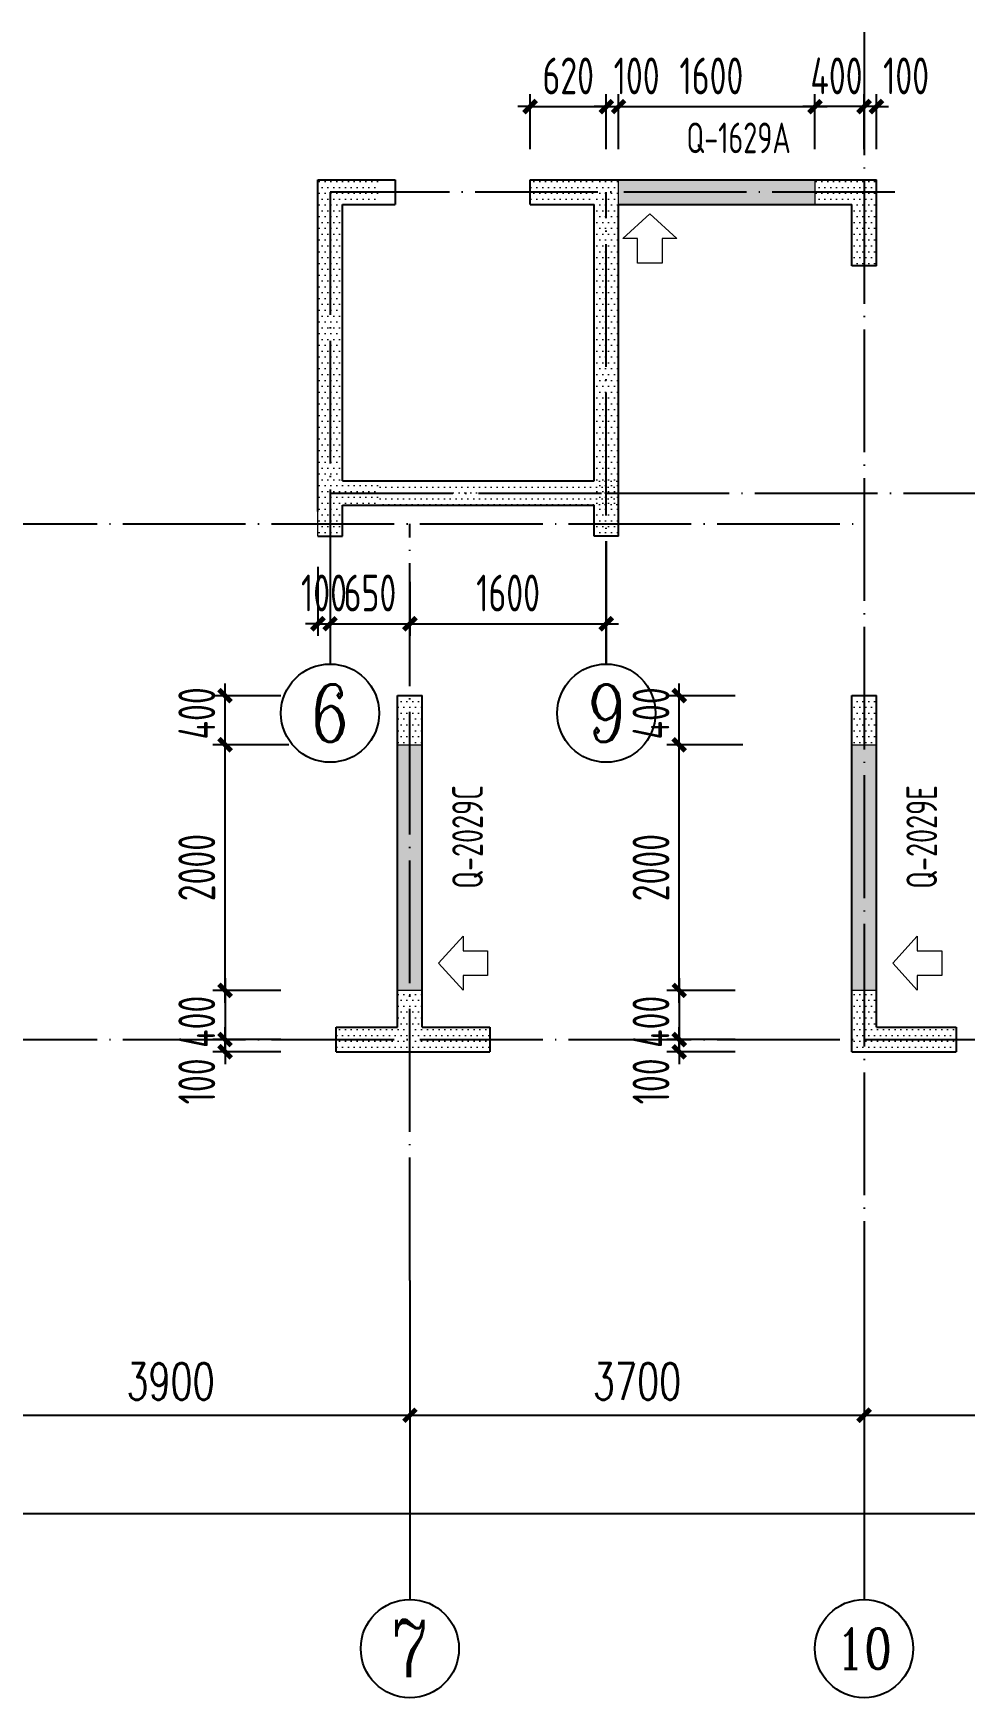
# Model space of a CAD drawing. Extents: x -85320 to 1679916, y -1321939 to 627.
# Drawn here: x 1113251 to 1120839, y -780669 to -767115 of the extents above; entities that cross this region are included whole.
import ezdxf
from ezdxf.enums import TextEntityAlignment as Align

# ---------------------------------------------------------------- set-up
doc = ezdxf.new("R2010")
doc.units = 0
doc.header["$LTSCALE"] = 1000
doc.linetypes.add('DOTE', pattern=[2.42, 2, -0.2, 0.02, -0.2])
for name, color, linetype in [('AXIS', 3, 'Continuous'), ('AXIS_TEXT', 7, 'Continuous'), ('DOTE', 1, 'DOTE'), ('G-06墙-01砼墙', 50, 'Continuous')]:
    doc.layers.add(name, color=color, linetype=linetype)
for name, color, linetype, lineweight in [('DIM', 3, 'Continuous', 0), ('WCOL', 7, 'Continuous', 0), ('WCOL_DE_DIM', 3, 'Continuous', 0), ('WCOL_HATCH', 251, 'Continuous', 0), ('预制墙标注', 2, 'Continuous', 18)]:
    doc.layers.add(name, color=color, linetype=linetype, lineweight=lineweight)
doc.styles.add('_TCH_AXIS', font='COMPLEX', dxfattribs={"bigfont": 'GBCBIG'})
doc.styles.add('_TCH_DIM_T3', font='SIMPLEX', dxfattribs={"width": 0.705882, "bigfont": 'GBCBIG'})
doc.styles.add('COMPLEX', font='COMPLEX')
doc.styles.add('TSSD_Dimension', font='tssdeng.shx', dxfattribs={"width": 0.7, "bigfont": 'hztxt.shx'})
doc.styles.add('TSSD_Rein', font='Tssdeng.shx', dxfattribs={"width": 0.7, "bigfont": 'hztxt.shx'})
doc.styles.add('样式 1', font='yjkeng.shx', dxfattribs={"width": 0.7, "bigfont": 'yjkchn.shx'})
doc.dimstyles.new('_TCH_ARCH&&100', dxfattribs={"dimtxt": 297.5, "dimasz": 100, "dimexe": 250, "dimexo": 300, "dimgap": 126.25, "dimtad": 1, "dimdec": 0, "dimzin": 0, "dimdsep": 46, "dimtxsty": '_TCH_DIM_T3', "dimblk": 'ARCHTICK', "dimcen": 0.09, "dimclrt": 7, "dimazin": 2, "dimtfac": 1, "dimtdec": 0, "dimtix": 1, "dimtmove": 2, "dimatfit": 3, "dimfxl": 1, "dimtolj": 1, "dimtzin": 0, "dimarcsym": 0})
doc.dimstyles.new('TSSD_100_100', dxfattribs={"dimtxt": 300, "dimasz": 100, "dimexe": 100, "dimexo": 250, "dimgap": 100, "dimtad": 1, "dimdec": 0, "dimzin": 0, "dimdsep": 46, "dimtxsty": 'TSSD_Dimension', "dimblk": 'ARCHTICK', "dimblk1": 'ARCHTICK', "dimblk2": 'ARCHTICK', "dimcen": 0, "dimdle": 100, "dimclrt": 7, "dimadec": 0, "dimazin": 0, "dimtfac": 1, "dimtdec": 0, "dimtix": 1, "dimtmove": 2, "dimatfit": 3, "dimfxl": 1, "dimtolj": 1, "dimtzin": 0, "dimarcsym": 0})
doc.dimstyles.new('TSSD_100_100$0', dxfattribs={"dimtxt": 300, "dimasz": 100, "dimexe": 100, "dimexo": 250, "dimgap": 80, "dimtad": 1, "dimdec": 0, "dimzin": 0, "dimdsep": 46, "dimtxsty": 'TSSD_Rein', "dimblk": 'ARCHTICK', "dimcen": 0, "dimdle": 100, "dimclrt": 7, "dimadec": 0, "dimazin": 0, "dimtfac": 1, "dimtdec": 0, "dimtix": 1, "dimtmove": 2, "dimatfit": 3, "dimldrblk": '_TSDBK', "dimfxl": 1, "dimtolj": 1, "dimtzin": 0, "dimarcsym": 0})
pattern_1 = [(0, (-5587162.457, -547627.714), (23.8125, 47.625), [0, -47.625])]
pattern_2 = [(0, (-5587162.457, -546527.714), (23.8125, 47.625), [0, -47.625])]

# ---------------------------------------------------------------- blocks, each defined once
blk = doc.blocks.new('_ArchTick')
at = {"color": 0, "linetype": 'ByBlock', "const_width": 0.4}
blk.add_lwpolyline([(-0.5, -0.5), (0.5, 0.5)], dxfattribs=at)
blk = doc.blocks.new('*D54')
at = {"layer": 'Defpoints', "color": 0, "transparency": 16777216}
for p in [(1115569, -771209), (1115669, -771209), (1115669, -771923)]:
    blk.add_point(p, dxfattribs=at)
at = {"layer": 'DIM', "color": 0, "lineweight": -2, "transparency": 16777216}
for p, q in [((1115569, -771459), (1115569, -772023)), ((1115669, -771459), (1115669, -772023)), ((1115569, -771923), (1115469, -771923)), ((1115569, -771923), (1115669, -771923)), ((1115669, -771923), (1115769, -771923))]:
    blk.add_line(p, q, dxfattribs=at)
at = {"layer": 'DIM', "color": 0, "lineweight": -2, "transparency": 16777216, "xscale": 100, "yscale": 100, "zscale": 100}
blk.add_blockref('_ArchTick', (1115569, -771923), dxfattribs=at)
at = {"layer": 'DIM', "color": 0, "lineweight": -2, "transparency": 16777216, "xscale": 100, "yscale": 100, "zscale": 100, "rotation": 180}
blk.add_blockref('_ArchTick', (1115669, -771923), dxfattribs=at)
at = {"layer": 'DIM', "color": 7, "transparency": 16777216, "insert": (1115619, -771673), "char_height": 300, "attachment_point": 5, "style": 'TSSD_Dimension'}
blk.add_mtext('\\A1;100', dxfattribs=at)
blk = doc.blocks.new('*D55')
at = {"layer": 'Defpoints', "color": 0, "transparency": 16777216}
for p in [(1115669, -771209), (1116319, -771332), (1116319, -771923)]:
    blk.add_point(p, dxfattribs=at)
at = {"layer": 'DIM', "color": 0, "lineweight": -2, "transparency": 16777216}
for p, q in [((1115669, -771459), (1115669, -772023)), ((1116319, -771582), (1116319, -772023)), ((1115569, -771923), (1116419, -771923))]:
    blk.add_line(p, q, dxfattribs=at)
at = {"layer": 'DIM', "color": 0, "lineweight": -2, "transparency": 16777216, "xscale": 100, "yscale": 100, "zscale": 100, "rotation": 180}
blk.add_blockref('_ArchTick', (1115669, -771923), dxfattribs=at)
at = {"layer": 'DIM', "color": 0, "lineweight": -2, "transparency": 16777216, "xscale": 100, "yscale": 100, "zscale": 100}
blk.add_blockref('_ArchTick', (1116319, -771923), dxfattribs=at)
at = {"layer": 'DIM', "color": 7, "transparency": 16777216, "insert": (1115994, -771673), "char_height": 300, "attachment_point": 5, "style": 'TSSD_Dimension'}
blk.add_mtext('\\A1;650', dxfattribs=at)
blk = doc.blocks.new('*D56')
at = {"layer": 'Defpoints', "color": 0, "transparency": 16777216}
for p in [(1116319, -771332), (1117919, -771332), (1117919, -771923)]:
    blk.add_point(p, dxfattribs=at)
at = {"layer": 'DIM', "color": 0, "lineweight": -2, "transparency": 16777216}
for p, q in [((1116319, -771582), (1116319, -772023)), ((1117919, -771582), (1117919, -772023)), ((1116219, -771923), (1118019, -771923))]:
    blk.add_line(p, q, dxfattribs=at)
at = {"layer": 'DIM', "color": 0, "lineweight": -2, "transparency": 16777216, "xscale": 100, "yscale": 100, "zscale": 100, "rotation": 180}
blk.add_blockref('_ArchTick', (1116319, -771923), dxfattribs=at)
at = {"layer": 'DIM', "color": 0, "lineweight": -2, "transparency": 16777216, "xscale": 100, "yscale": 100, "zscale": 100}
blk.add_blockref('_ArchTick', (1117919, -771923), dxfattribs=at)
at = {"layer": 'DIM', "color": 7, "transparency": 16777216, "insert": (1117119, -771673), "char_height": 300, "attachment_point": 5, "style": 'TSSD_Dimension'}
blk.add_mtext('\\A1;1600', dxfattribs=at)
blk = doc.blocks.new('*D57')
at = {"layer": 'Defpoints', "color": 0, "transparency": 16777216}
for p in [(1117919, -767712), (1117299, -768309), (1117919, -768309)]:
    blk.add_point(p, dxfattribs=at)
at = {"layer": 'DIM', "color": 0, "lineweight": -2, "transparency": 16777216}
for p, q in [((1117299, -768059), (1117299, -767612)), ((1117919, -768059), (1117919, -767612)), ((1117299, -767712), (1117199, -767712)), ((1117299, -767712), (1117919, -767712)), ((1117919, -767712), (1118019, -767712))]:
    blk.add_line(p, q, dxfattribs=at)
at = {"layer": 'DIM', "color": 0, "lineweight": -2, "transparency": 16777216, "xscale": 100, "yscale": 100, "zscale": 100}
blk.add_blockref('_ArchTick', (1117299, -767712), dxfattribs=at)
at = {"layer": 'DIM', "color": 0, "lineweight": -2, "transparency": 16777216, "xscale": 100, "yscale": 100, "zscale": 100, "rotation": 180}
blk.add_blockref('_ArchTick', (1117919, -767712), dxfattribs=at)
at = {"layer": 'DIM', "color": 7, "transparency": 16777216, "insert": (1117609, -767462), "char_height": 300, "attachment_point": 5, "style": 'TSSD_Dimension'}
blk.add_mtext('\\A1;620', dxfattribs=at)
blk = doc.blocks.new('*D58')
at = {"layer": 'Defpoints', "color": 0, "transparency": 16777216}
for p in [(1118019, -767712), (1117919, -768309), (1118019, -768309)]:
    blk.add_point(p, dxfattribs=at)
at = {"layer": 'DIM', "color": 0, "lineweight": -2, "transparency": 16777216}
for p, q in [((1117919, -768059), (1117919, -767612)), ((1118019, -768059), (1118019, -767612)), ((1117919, -767712), (1117819, -767712)), ((1117919, -767712), (1118019, -767712)), ((1118019, -767712), (1118119, -767712))]:
    blk.add_line(p, q, dxfattribs=at)
at = {"layer": 'DIM', "color": 0, "lineweight": -2, "transparency": 16777216, "xscale": 100, "yscale": 100, "zscale": 100}
blk.add_blockref('_ArchTick', (1117919, -767712), dxfattribs=at)
at = {"layer": 'DIM', "color": 0, "lineweight": -2, "transparency": 16777216, "xscale": 100, "yscale": 100, "zscale": 100, "rotation": 180}
blk.add_blockref('_ArchTick', (1118019, -767712), dxfattribs=at)
at = {"layer": 'DIM', "color": 7, "transparency": 16777216, "insert": (1118166, -767462), "char_height": 300, "attachment_point": 5, "style": 'TSSD_Dimension'}
blk.add_mtext('\\A1;100', dxfattribs=at)
blk = doc.blocks.new('*D59')
at = {"layer": 'Defpoints', "color": 0, "transparency": 16777216}
for p in [(1120019, -767712), (1120019, -768309), (1120119, -768309)]:
    blk.add_point(p, dxfattribs=at)
at = {"layer": 'DIM', "color": 0, "lineweight": -2, "transparency": 16777216}
for p, q in [((1120019, -768059), (1120019, -767612)), ((1120119, -768059), (1120119, -767612)), ((1120019, -767712), (1119919, -767712)), ((1120119, -767712), (1120019, -767712)), ((1120119, -767712), (1120219, -767712))]:
    blk.add_line(p, q, dxfattribs=at)
at = {"layer": 'DIM', "color": 0, "lineweight": -2, "transparency": 16777216, "xscale": 100, "yscale": 100, "zscale": 100}
blk.add_blockref('_ArchTick', (1120019, -767712), dxfattribs=at)
at = {"layer": 'DIM', "color": 0, "lineweight": -2, "transparency": 16777216, "xscale": 100, "yscale": 100, "zscale": 100, "rotation": 180}
blk.add_blockref('_ArchTick', (1120119, -767712), dxfattribs=at)
at = {"layer": 'DIM', "color": 7, "transparency": 16777216, "insert": (1120361, -767462), "char_height": 300, "attachment_point": 5, "style": 'TSSD_Dimension'}
blk.add_mtext('\\A1;100', dxfattribs=at)
blk = doc.blocks.new('*D60')
at = {"layer": 'Defpoints', "color": 0, "transparency": 16777216}
for p in [(1119619, -767712), (1119619, -768309), (1120019, -768309)]:
    blk.add_point(p, dxfattribs=at)
at = {"layer": 'DIM', "color": 0, "lineweight": -2, "transparency": 16777216}
for p, q in [((1119619, -768059), (1119619, -767612)), ((1120019, -768059), (1120019, -767612)), ((1120119, -767712), (1119519, -767712))]:
    blk.add_line(p, q, dxfattribs=at)
at = {"layer": 'DIM', "color": 0, "lineweight": -2, "transparency": 16777216, "xscale": 100, "yscale": 100, "zscale": 100, "rotation": 180}
blk.add_blockref('_ArchTick', (1119619, -767712), dxfattribs=at)
at = {"layer": 'DIM', "color": 0, "lineweight": -2, "transparency": 16777216, "xscale": 100, "yscale": 100, "zscale": 100}
blk.add_blockref('_ArchTick', (1120019, -767712), dxfattribs=at)
at = {"layer": 'DIM', "color": 7, "transparency": 16777216, "insert": (1119794, -767462), "char_height": 300, "attachment_point": 5, "style": 'TSSD_Dimension'}
blk.add_mtext('\\A1;400', dxfattribs=at)
blk = doc.blocks.new('*D5')
at = {"layer": 'AXIS', "color": 0, "lineweight": -2, "transparency": 16777216}
for p, q in [((1466430, -350498), (1466430, -351546)), ((1470330, -350498), (1470330, -351546)), ((1466430, -351296), (1470330, -351296))]:
    blk.add_line(p, q, dxfattribs=at)
at = {"layer": 'Defpoints', "color": 0, "transparency": 16777216}
for p in [(1466430, -350198), (1470330, -350198), (1470330, -351296)]:
    blk.add_point(p, dxfattribs=at)
at = {"layer": 'AXIS', "color": 0, "lineweight": -2, "transparency": 16777216, "xscale": 100, "yscale": 100, "zscale": 100, "rotation": 180}
blk.add_blockref('_ArchTick', (1466430, -351296), dxfattribs=at)
at = {"layer": 'AXIS', "color": 0, "lineweight": -2, "transparency": 16777216, "xscale": 100, "yscale": 100, "zscale": 100}
blk.add_blockref('_ArchTick', (1470330, -351296), dxfattribs=at)
at = {"layer": 'AXIS', "color": 7, "transparency": 16777216, "insert": (1468380, -351021), "char_height": 297.5, "attachment_point": 5, "style": '_TCH_DIM_T3'}
blk.add_mtext('\\A1;3900', dxfattribs=at)
blk = doc.blocks.new('*D6')
at = {"layer": 'AXIS', "color": 0, "lineweight": -2, "transparency": 16777216}
for p, q in [((1470330, -350498), (1470330, -351546)), ((1474030, -350498), (1474030, -351546)), ((1470330, -351296), (1474030, -351296))]:
    blk.add_line(p, q, dxfattribs=at)
at = {"layer": 'Defpoints', "color": 0, "transparency": 16777216}
for p in [(1470330, -350198), (1474030, -350198), (1474030, -351296)]:
    blk.add_point(p, dxfattribs=at)
at = {"layer": 'AXIS', "color": 0, "lineweight": -2, "transparency": 16777216, "xscale": 100, "yscale": 100, "zscale": 100, "rotation": 180}
blk.add_blockref('_ArchTick', (1470330, -351296), dxfattribs=at)
at = {"layer": 'AXIS', "color": 0, "lineweight": -2, "transparency": 16777216, "xscale": 100, "yscale": 100, "zscale": 100}
blk.add_blockref('_ArchTick', (1474030, -351296), dxfattribs=at)
at = {"layer": 'AXIS', "color": 7, "transparency": 16777216, "insert": (1472180, -351021), "char_height": 297.5, "attachment_point": 5, "style": '_TCH_DIM_T3'}
blk.add_mtext('\\A1;3700', dxfattribs=at)
blk = doc.blocks.new('*D7')
at = {"layer": 'AXIS', "color": 0, "lineweight": -2, "transparency": 16777216}
for p, q in [((1474030, -350498), (1474030, -351546)), ((1478130, -350498), (1478130, -351546)), ((1474030, -351296), (1478130, -351296))]:
    blk.add_line(p, q, dxfattribs=at)
at = {"layer": 'Defpoints', "color": 0, "transparency": 16777216}
for p in [(1474030, -350198), (1478130, -350198), (1478130, -351296)]:
    blk.add_point(p, dxfattribs=at)
at = {"layer": 'AXIS', "color": 0, "lineweight": -2, "transparency": 16777216, "xscale": 100, "yscale": 100, "zscale": 100, "rotation": 180}
blk.add_blockref('_ArchTick', (1474030, -351296), dxfattribs=at)
at = {"layer": 'AXIS', "color": 0, "lineweight": -2, "transparency": 16777216, "xscale": 100, "yscale": 100, "zscale": 100}
blk.add_blockref('_ArchTick', (1478130, -351296), dxfattribs=at)
at = {"layer": 'AXIS', "color": 7, "transparency": 16777216, "insert": (1476080, -351021), "char_height": 297.5, "attachment_point": 5, "style": '_TCH_DIM_T3'}
blk.add_mtext('\\A1;4100', dxfattribs=at)
blk = doc.blocks.new('_AXISO')
blk.add_circle((0, 0), 0.5)
at = {"layer": 'AXIS_TEXT', "style": 'COMPLEX', "width": 1.041667}
blk.add_attdef('A', text='', height=0.56, dxfattribs=at).set_placement((-0.25, -0.28), (0.25, -0.28), align=Align.FIT)
blk = doc.blocks.new('*D44')
at = {"layer": 'AXIS', "color": 0, "lineweight": -2, "transparency": 16777216}
for p, q in [((1462830, -350498), (1462830, -352346)), ((1509430, -350498), (1509430, -352346)), ((1462830, -352096), (1509430, -352096))]:
    blk.add_line(p, q, dxfattribs=at)
at = {"layer": 'Defpoints', "color": 0, "transparency": 16777216}
for p in [(1462830, -350198), (1509430, -350198), (1509430, -352096)]:
    blk.add_point(p, dxfattribs=at)
at = {"layer": 'AXIS', "color": 0, "lineweight": -2, "transparency": 16777216, "xscale": 100, "yscale": 100, "zscale": 100, "rotation": 180}
blk.add_blockref('_ArchTick', (1462830, -352096), dxfattribs=at)
at = {"layer": 'AXIS', "color": 0, "lineweight": -2, "transparency": 16777216, "xscale": 100, "yscale": 100, "zscale": 100}
blk.add_blockref('_ArchTick', (1509430, -352096), dxfattribs=at)
at = {"layer": 'AXIS', "color": 7, "transparency": 16777216, "insert": (1486130, -351821), "char_height": 297.5, "attachment_point": 5, "style": '_TCH_DIM_T3'}
blk.add_mtext('\\A1;46600', dxfattribs=at)
blk = doc.blocks.new('*D92')
at = {"layer": 'Defpoints', "color": 0, "transparency": 16777216}
for p in [(1114813, -775309), (1115519, -775309), (1115519, -775409)]:
    blk.add_point(p, dxfattribs=at)
at = {"layer": 'DIM', "color": 0, "lineweight": -2, "transparency": 16777216}
for p, q in [((1114813, -775309), (1114813, -775209)), ((1115269, -775309), (1114713, -775309)), ((1115269, -775409), (1114713, -775409)), ((1114813, -775409), (1114813, -775309)), ((1114813, -775409), (1114813, -775509))]:
    blk.add_line(p, q, dxfattribs=at)
at = {"layer": 'DIM', "color": 0, "lineweight": -2, "transparency": 16777216, "xscale": 100, "yscale": 100, "zscale": 100}
for p, rotation in [((1114813, -775309), 270), ((1114813, -775409), 90)]:
    blk.add_blockref('_ArchTick', p, dxfattribs=dict(at, rotation=rotation))
at = {"layer": 'DIM', "color": 7, "transparency": 16777216, "insert": (1114583, -775650), "char_height": 300, "attachment_point": 5, "rotation": 90, "style": 'TSSD_Rein'}
blk.add_mtext('\\A1;100', dxfattribs=at)
blk = doc.blocks.new('_TSDBK')
blk.add_line((-1, 0), (0, 0))
at = {"const_width": 0.5}
blk.add_lwpolyline([(-0.7, -0.7), (0.7, 0.7)], dxfattribs=at)
blk = doc.blocks.new('*D93')
at = {"layer": 'Defpoints', "color": 0, "transparency": 16777216}
for p in [(1114813, -772909), (1115582, -772909), (1115519, -774909)]:
    blk.add_point(p, dxfattribs=at)
at = {"layer": 'DIM', "color": 0, "lineweight": -2, "transparency": 16777216}
for p, q in [((1114813, -775009), (1114813, -772809)), ((1115332, -772909), (1114713, -772909)), ((1115269, -774909), (1114713, -774909))]:
    blk.add_line(p, q, dxfattribs=at)
at = {"layer": 'DIM', "color": 0, "lineweight": -2, "transparency": 16777216, "xscale": 100, "yscale": 100, "zscale": 100}
for p, rotation in [((1114813, -772909), 90), ((1114813, -774909), 270)]:
    blk.add_blockref('_ArchTick', p, dxfattribs=dict(at, rotation=rotation))
at = {"layer": 'DIM', "color": 7, "transparency": 16777216, "insert": (1114583, -773909), "char_height": 300, "attachment_point": 5, "rotation": 90, "style": 'TSSD_Rein'}
blk.add_mtext('\\A1;2000', dxfattribs=at)
blk = doc.blocks.new('*D94')
at = {"layer": 'Defpoints', "color": 0, "transparency": 16777216}
for p in [(1115519, -774909), (1114813, -775309), (1115519, -775309)]:
    blk.add_point(p, dxfattribs=at)
at = {"layer": 'DIM', "color": 0, "lineweight": -2, "transparency": 16777216}
for p, q in [((1114813, -774809), (1114813, -775409)), ((1115269, -774909), (1114713, -774909)), ((1115269, -775309), (1114713, -775309))]:
    blk.add_line(p, q, dxfattribs=at)
at = {"layer": 'DIM', "color": 0, "lineweight": -2, "transparency": 16777216, "xscale": 100, "yscale": 100, "zscale": 100}
for p, rotation in [((1114813, -774909), 90), ((1114813, -775309), 270)]:
    blk.add_blockref('_ArchTick', p, dxfattribs=dict(at, rotation=rotation))
at = {"layer": 'DIM', "color": 7, "transparency": 16777216, "insert": (1114583, -775165), "char_height": 300, "attachment_point": 5, "rotation": 90, "style": 'TSSD_Rein'}
blk.add_mtext('\\A1;400', dxfattribs=at)
blk = doc.blocks.new('*D95')
at = {"layer": 'Defpoints', "color": 0, "transparency": 16777216}
for p in [(1114813, -772509), (1115519, -772509), (1115519, -772909)]:
    blk.add_point(p, dxfattribs=at)
at = {"layer": 'DIM', "color": 0, "lineweight": -2, "transparency": 16777216}
for p, q in [((1114813, -773009), (1114813, -772409)), ((1115269, -772509), (1114713, -772509)), ((1115269, -772909), (1114713, -772909))]:
    blk.add_line(p, q, dxfattribs=at)
at = {"layer": 'DIM', "color": 0, "lineweight": -2, "transparency": 16777216, "xscale": 100, "yscale": 100, "zscale": 100}
for p, rotation in [((1114813, -772509), 90), ((1114813, -772909), 270)]:
    blk.add_blockref('_ArchTick', p, dxfattribs=dict(at, rotation=rotation))
at = {"layer": 'DIM', "color": 7, "transparency": 16777216, "insert": (1114583, -772653), "char_height": 300, "attachment_point": 5, "rotation": 90, "style": 'TSSD_Rein'}
blk.add_mtext('\\A1;400', dxfattribs=at)
blk = doc.blocks.new('*D96')
at = {"layer": 'Defpoints', "color": 0, "transparency": 16777216}
for p in [(1118513, -775309), (1119219, -775309), (1119219, -775409)]:
    blk.add_point(p, dxfattribs=at)
at = {"layer": 'DIM', "color": 0, "lineweight": -2, "transparency": 16777216}
for p, q in [((1118513, -775309), (1118513, -775209)), ((1118969, -775309), (1118413, -775309)), ((1118969, -775409), (1118413, -775409)), ((1118513, -775409), (1118513, -775309)), ((1118513, -775409), (1118513, -775509))]:
    blk.add_line(p, q, dxfattribs=at)
at = {"layer": 'DIM', "color": 0, "lineweight": -2, "transparency": 16777216, "xscale": 100, "yscale": 100, "zscale": 100}
for p, rotation in [((1118513, -775309), 270), ((1118513, -775409), 90)]:
    blk.add_blockref('_ArchTick', p, dxfattribs=dict(at, rotation=rotation))
at = {"layer": 'DIM', "color": 7, "transparency": 16777216, "insert": (1118283, -775650), "char_height": 300, "attachment_point": 5, "rotation": 90, "style": 'TSSD_Rein'}
blk.add_mtext('\\A1;100', dxfattribs=at)
blk = doc.blocks.new('*D97')
at = {"layer": 'Defpoints', "color": 0, "transparency": 16777216}
for p in [(1118513, -772909), (1119282, -772909), (1119219, -774909)]:
    blk.add_point(p, dxfattribs=at)
at = {"layer": 'DIM', "color": 0, "lineweight": -2, "transparency": 16777216}
for p, q in [((1118513, -775009), (1118513, -772809)), ((1119032, -772909), (1118413, -772909)), ((1118969, -774909), (1118413, -774909))]:
    blk.add_line(p, q, dxfattribs=at)
at = {"layer": 'DIM', "color": 0, "lineweight": -2, "transparency": 16777216, "xscale": 100, "yscale": 100, "zscale": 100}
for p, rotation in [((1118513, -772909), 90), ((1118513, -774909), 270)]:
    blk.add_blockref('_ArchTick', p, dxfattribs=dict(at, rotation=rotation))
at = {"layer": 'DIM', "color": 7, "transparency": 16777216, "insert": (1118283, -773909), "char_height": 300, "attachment_point": 5, "rotation": 90, "style": 'TSSD_Rein'}
blk.add_mtext('\\A1;2000', dxfattribs=at)
blk = doc.blocks.new('*D98')
at = {"layer": 'Defpoints', "color": 0, "transparency": 16777216}
for p in [(1119219, -774909), (1118513, -775309), (1119219, -775309)]:
    blk.add_point(p, dxfattribs=at)
at = {"layer": 'DIM', "color": 0, "lineweight": -2, "transparency": 16777216}
for p, q in [((1118513, -774809), (1118513, -775409)), ((1118969, -774909), (1118413, -774909)), ((1118969, -775309), (1118413, -775309))]:
    blk.add_line(p, q, dxfattribs=at)
at = {"layer": 'DIM', "color": 0, "lineweight": -2, "transparency": 16777216, "xscale": 100, "yscale": 100, "zscale": 100}
for p, rotation in [((1118513, -774909), 90), ((1118513, -775309), 270)]:
    blk.add_blockref('_ArchTick', p, dxfattribs=dict(at, rotation=rotation))
at = {"layer": 'DIM', "color": 7, "transparency": 16777216, "insert": (1118283, -775165), "char_height": 300, "attachment_point": 5, "rotation": 90, "style": 'TSSD_Rein'}
blk.add_mtext('\\A1;400', dxfattribs=at)
blk = doc.blocks.new('*D99')
at = {"layer": 'Defpoints', "color": 0, "transparency": 16777216}
for p in [(1118513, -772509), (1119219, -772509), (1119219, -772909)]:
    blk.add_point(p, dxfattribs=at)
at = {"layer": 'DIM', "color": 0, "lineweight": -2, "transparency": 16777216}
for p, q in [((1118513, -773009), (1118513, -772409)), ((1118969, -772509), (1118413, -772509)), ((1118969, -772909), (1118413, -772909))]:
    blk.add_line(p, q, dxfattribs=at)
at = {"layer": 'DIM', "color": 0, "lineweight": -2, "transparency": 16777216, "xscale": 100, "yscale": 100, "zscale": 100}
for p, rotation in [((1118513, -772509), 90), ((1118513, -772909), 270)]:
    blk.add_blockref('_ArchTick', p, dxfattribs=dict(at, rotation=rotation))
at = {"layer": 'DIM', "color": 7, "transparency": 16777216, "insert": (1118283, -772653), "char_height": 300, "attachment_point": 5, "rotation": 90, "style": 'TSSD_Rein'}
blk.add_mtext('\\A1;400', dxfattribs=at)
blk = doc.blocks.new('*D112')
at = {"layer": 'Defpoints', "color": 0, "transparency": 16777216}
for p in [(1119619, -767712), (1118019, -768309), (1119619, -768309)]:
    blk.add_point(p, dxfattribs=at)
at = {"layer": 'DIM', "color": 0, "lineweight": -2, "transparency": 16777216}
for p, q in [((1118019, -768059), (1118019, -767612)), ((1119619, -768059), (1119619, -767612)), ((1117919, -767712), (1119719, -767712))]:
    blk.add_line(p, q, dxfattribs=at)
at = {"layer": 'DIM', "color": 0, "lineweight": -2, "transparency": 16777216, "xscale": 100, "yscale": 100, "zscale": 100, "rotation": 180}
blk.add_blockref('_ArchTick', (1118019, -767712), dxfattribs=at)
at = {"layer": 'DIM', "color": 0, "lineweight": -2, "transparency": 16777216, "xscale": 100, "yscale": 100, "zscale": 100}
blk.add_blockref('_ArchTick', (1119619, -767712), dxfattribs=at)
at = {"layer": 'DIM', "color": 7, "transparency": 16777216, "insert": (1118775, -767462), "char_height": 300, "attachment_point": 5, "style": 'TSSD_Dimension'}
blk.add_mtext('\\A1;1600', dxfattribs=at)
blk = doc.blocks.new('GFHDF')
at = {"layer": 'AXIS', "color": 0}
for p, q in [((1469679.7, -344178.8), (1469679.7, -345178.8)), ((1471929.7, -344178.8), (1471929.7, -345178.8))]:
    blk.add_line(p, q, dxfattribs=at)
at = {"layer": 'AXIS'}
for p, q in [((1470329.7, -350197.9), (1470329.7, -352796.4)), ((1474029.7, -350197.9), (1474029.7, -352796.4))]:
    blk.add_line(p, q, dxfattribs=at)
at = {"layer": 'DOTE', "ltscale": 0.5}
for p, q in [((1474029.7, -331564.7), (1474029.7, -350197.9)), ((1469679.7, -341336.4), (1469679.7, -345178.8)), ((1474281.4, -341336.4), (1469679.7, -341336.4)), ((1471929.7, -345178.8), (1471929.7, -341336.4)), ((1469679.7, -343786.4), (1471929.7, -343786.4)), ((1471929.7, -343786.4), (1502579.7, -343786.4)), ((1460731.9, -344036.4), (1474029.7, -344036.4)), ((1470329.7, -350197.9), (1470329.7, -344036.4)), ((1460731.9, -348236.4), (1511216.4, -348236.4))]:
    blk.add_line(p, q, dxfattribs=at)
at = {"layer": 'AXIS', "color": 0}
ref = blk.add_blockref('_AXISO', (1469679.7, -345578.8), dxfattribs=dict(at, xscale=800, yscale=800, zscale=800))
ref.add_attrib('A', '6', dxfattribs={"layer": 'AXIS_TEXT', "color": 0, "height": 465.9, "style": '_TCH_AXIS'}).set_placement((1469524.4, -345811.7), (1469835, -345811.7), align=Align.FIT)
ref = blk.add_blockref('_AXISO', (1471929.7, -345578.8), dxfattribs=dict(at, xscale=800, yscale=800, zscale=800))
ref.add_attrib('A', '9', dxfattribs={"layer": 'AXIS_TEXT', "color": 0, "height": 465.9, "style": '_TCH_AXIS'}).set_placement((1471774.4, -345811.7), (1472085, -345811.7), align=Align.FIT)
at = {"layer": 'AXIS'}
ref = blk.add_blockref('_AXISO', (1470329.7, -353196.4), dxfattribs=dict(at, xscale=800, yscale=800, zscale=800))
ref.add_attrib('A', '7', dxfattribs={"layer": 'AXIS_TEXT', "height": 465.9, "style": '_TCH_AXIS'}).set_placement((1470174.4, -353429.4), (1470485, -353429.4), align=Align.FIT)
ref = blk.add_blockref('_AXISO', (1474029.7, -353196.4), dxfattribs=dict(at, xscale=800, yscale=800, zscale=800))
ref.add_attrib('A', '10', dxfattribs={"layer": 'AXIS_TEXT', "height": 328.45, "style": '_TCH_AXIS'}).set_placement((1473802.9, -353360.6), (1474256.5, -353360.6), align=Align.FIT)
for p1, p2, distance, picture, middle in [((1462829.7, -350197.9), (1509429.7, -350197.9), -1898.5, '*D44', (1486129.7, -351821.4)), ((1466429.7, -350197.9), (1470329.7, -350197.9), -1098.5, '*D5', (1468379.7, -351021.4)), ((1470329.7, -350197.9), (1474029.7, -350197.9), -1098.5, '*D6', (1472179.7, -351021.4)), ((1474029.7, -350197.9), (1478129.7, -350197.9), -1098.5, '*D7', (1476079.7, -351021.4))]:
    dim = blk.add_aligned_dim(p1=p1, p2=p2, distance=distance, dimstyle='_TCH_ARCH&&100', dxfattribs=at)
    dim.commit()
    dim.dimension.update_dxf_attribs({"geometry": picture, "text_midpoint": middle})

msp = doc.modelspace()

# ---------------------------------------------------------------- hatches: boundary and pattern name
at = {"layer": 'WCOL_DE_DIM'}
h = msp.add_hatch(color=6, dxfattribs=at)
h.dxf.hatch_style = 1
h.paths.add_polyline_path([(1118019.045, -768308.839), (1119619.045, -768308.839), (1119619.045, -768508.839), (1118019.045, -768508.839)])
h = msp.add_hatch(color=6, dxfattribs=at)
h.dxf.hatch_style = 1
h.paths.add_polyline_path([(1116219.045, -772908.84), (1116419.045, -772908.84), (1116419.045, -774908.84), (1116219.045, -774908.84)])
h = msp.add_hatch(color=6, dxfattribs=at)
h.dxf.hatch_style = 1
h.paths.add_polyline_path([(1119919.045, -772908.84), (1120119.045, -772908.84), (1120119.045, -774908.84), (1119919.045, -774908.84)])
at = {"layer": 'WCOL_HATCH'}
h = msp.add_hatch(dxfattribs=at)
h.set_pattern_fill('DOTS', color=256, scale=30, style=0)
h.set_pattern_definition(pattern_1)
h.paths.add_polyline_path([(1115569.045, -768308.839), (1115569.045, -770758.84), (1115769.045, -770758.84), (1115769.045, -768508.839), (1116069.045, -768508.839), (1116069.045, -768308.839)])
h = msp.add_hatch(dxfattribs=at)
h.set_pattern_fill('DOTS', color=256, scale=30, style=0)
h.set_pattern_definition([(0, (-5587032.457, -547627.714), (23.8125, 47.625), [0, -47.625])])
h.paths.add_polyline_path([(1117299.045, -768508.839), (1117819.045, -768508.839), (1117819.045, -768308.839), (1117299.045, -768308.839)])
h = msp.add_hatch(dxfattribs=at)
h.set_pattern_fill('DOTS', color=256, scale=30, style=0)
h.set_pattern_definition(pattern_1)
h.paths.add_polyline_path([(1117819.045, -768308.839), (1117819.045, -771208.839), (1118019.045, -771208.839), (1118019.045, -768308.839)])
h = msp.add_hatch(dxfattribs=at)
h.set_pattern_fill('DOTS', color=256, scale=30, style=0)
h.set_pattern_definition(pattern_1)
h.paths.add_polyline_path([(1119619.045, -768308.839), (1119619.045, -768508.839), (1119919.045, -768508.839), (1119919.045, -769008.839), (1120119.045, -769008.839), (1120119.045, -768308.839)], flags=0)
h = msp.add_hatch(dxfattribs=at)
h.set_pattern_fill('DOTS', color=256, scale=30, style=0)
h.set_pattern_definition(pattern_1)
edge = h.paths.add_edge_path()
edge.add_line((1115769.045, -771208.839), (1115769.045, -770958.84))
edge.add_line((1115769.045, -770958.84), (1116069.045, -770958.84))
edge.add_line((1116069.045, -770958.84), (1116069.045, -770758.84))
edge.add_line((1116069.045, -770758.84), (1115569.045, -770758.84))
edge.add_line((1115569.045, -770758.84), (1115569.045, -771008.84))
h = msp.add_hatch(dxfattribs=at)
h.set_pattern_fill('DOTS', color=256, scale=30, style=0)
h.set_pattern_definition([(0, (-5586832.457, -549877.714), (23.8125, 47.625), [0, -47.625])])
h.paths.add_polyline_path([(1116069.045, -770758.84), (1118019.045, -770758.84), (1118019.045, -770958.84), (1116069.045, -770958.84)])
h = msp.add_hatch(dxfattribs=at)
h.set_pattern_fill('DOTS', color=256, scale=30, style=0)
h.set_pattern_definition(pattern_1)
h.paths.add_polyline_path([(1115769.045, -771008.84), (1115569.045, -771008.84), (1115569.044, -771108.84), (1115769.045, -771108.84)])
h.paths.add_polyline_path([(1115769.045, -771108.84), (1115569.044, -771108.84), (1115569.044, -771208.839), (1115769.045, -771208.839)])
h = msp.add_hatch(dxfattribs=at)
h.set_pattern_fill('DOTS', color=256, scale=30, style=0)
h.set_pattern_definition(pattern_2)
h.paths.add_polyline_path([(1116219.045, -772908.84), (1116419.045, -772908.84), (1116419.045, -772508.84), (1116219.045, -772508.84)], flags=0)
h = msp.add_hatch(dxfattribs=at)
h.set_pattern_fill('DOTS', color=256, scale=30, style=0)
h.set_pattern_definition(pattern_2)
h.paths.add_polyline_path([(1119919.045, -772908.84), (1120119.045, -772908.84), (1120119.045, -772508.84), (1119919.045, -772508.84)], flags=0)
h = msp.add_hatch(dxfattribs=at)
h.set_pattern_fill('DOTS', color=256, scale=30, style=0)
h.set_pattern_definition(pattern_1)
h.paths.add_polyline_path([(1115719.045, -775208.84), (1115719.045, -775408.84), (1116969.045, -775408.84), (1116969.045, -775208.84), (1116419.045, -775208.84), (1116419.045, -774908.84), (1116219.045, -774908.84), (1116219.045, -775208.84)], flags=0)
h = msp.add_hatch(dxfattribs=at)
h.set_pattern_fill('DOTS', color=256, scale=30, style=0)
h.set_pattern_definition(pattern_1)
h.paths.add_polyline_path([(1119919.045, -775408.84), (1120769.045, -775408.84), (1120769.045, -775208.84), (1120119.045, -775208.84), (1120119.045, -774908.84), (1119919.045, -774908.84), (1119919.045, -775208.84)])

# ---------------------------------------------------------------- linework, layer by layer
at = {"layer": 'G-06墙-01砼墙'}
for p, q in [((1115569.045, -768308.839), (1116199.045, -768308.839)), ((1115569.045, -770758.84), (1115569.045, -768308.839)), ((1116199.045, -768308.839), (1116199.045, -768508.839)), ((1117299.045, -768308.839), (1117819.045, -768308.839)), ((1117299.045, -768508.839), (1117299.045, -768308.839)), ((1117819.045, -768308.839), (1120119.045, -768308.839)), ((1120119.045, -769008.839), (1120119.045, -768308.839)), ((1115769.045, -768508.839), (1116199.045, -768508.839)), ((1115769.045, -770758.84), (1115769.045, -768508.839)), ((1117299.045, -768508.839), (1117819.045, -768508.839)), ((1117819.045, -770758.84), (1117819.045, -768508.839)), ((1118019.045, -768508.839), (1119919.045, -768508.839)), ((1118019.045, -770758.84), (1118019.045, -768508.839)), ((1119919.045, -769008.839), (1119919.045, -768508.839)), ((1120119.045, -769008.839), (1119919.045, -769008.839)), ((1115569.045, -771008.84), (1115569.045, -770758.84)), ((1115769.045, -770758.84), (1117819.045, -770758.84)), ((1118019.045, -771208.839), (1118019.045, -770758.84)), ((1115569.044, -771008.84), (1115569.045, -771008.84)), ((1115769.045, -771208.839), (1115769.045, -770958.84)), ((1115769.045, -770958.84), (1117819.045, -770958.84)), ((1117819.045, -771208.839), (1117819.045, -770958.84)), ((1115569.044, -771208.84), (1115769.045, -771208.839)), ((1118019.045, -771208.839), (1117819.045, -771208.839)), ((1116219.045, -775208.84), (1116219.045, -772508.84)), ((1116219.045, -772508.84), (1116419.045, -772508.84)), ((1116419.045, -775208.84), (1116419.045, -772508.84)), ((1119919.045, -775208.84), (1119919.045, -772508.84)), ((1119919.045, -772508.84), (1120119.045, -772508.84)), ((1120119.045, -775208.84), (1120119.045, -772508.84)), ((1115719.045, -775208.84), (1116219.045, -775208.84)), ((1115719.045, -775408.84), (1115719.045, -775208.84)), ((1116419.045, -775208.84), (1116969.045, -775208.84)), ((1116969.045, -775208.84), (1116969.045, -775408.84)), ((1119919.045, -775408.84), (1119919.045, -775208.84)), ((1120119.045, -775208.84), (1120769.045, -775208.84)), ((1120769.045, -775208.84), (1120769.045, -775408.84)), ((1115719.045, -775408.84), (1116419.045, -775408.84)), ((1116419.045, -775408.84), (1116969.045, -775408.84)), ((1119919.045, -775408.84), (1120119.045, -775408.84)), ((1120119.045, -775408.84), (1120769.045, -775408.84))]:
    msp.add_line(p, q, dxfattribs=at)
at = {"layer": 'WCOL'}
for points in [[(1118492.97, -768785.797), (1118372.97, -768785.797), (1118372.97, -768985.797), (1118172.97, -768985.797), (1118172.97, -768785.797), (1118052.97, -768785.797), (1118272.97, -768585.797), (1118492.97, -768785.797)], [(1115569.045, -771208.839), (1115569.044, -771208.84), (1115569.044, -771008.84), (1115569.044, -771008.84)], [(1116752.049, -774467.852), (1116752.049, -774587.852), (1116952.049, -774587.852), (1116952.049, -774787.852), (1116752.049, -774787.852), (1116752.049, -774907.852), (1116552.049, -774687.852), (1116752.049, -774467.852)], [(1120452.049, -774467.852), (1120452.049, -774587.852), (1120652.049, -774587.852), (1120652.049, -774787.852), (1120452.049, -774787.852), (1120452.049, -774907.852), (1120252.049, -774687.852), (1120452.049, -774467.852)]]:
    msp.add_lwpolyline(points, dxfattribs=at)
at = {"layer": 'WCOL_DE_DIM'}
for points in [[(1118019.045, -768308.839), (1119619.045, -768308.839), (1119619.045, -768508.839), (1118019.045, -768508.839)], [(1116219.045, -772908.84), (1116419.045, -772908.84), (1116419.045, -774908.84), (1116219.045, -774908.84)], [(1119919.045, -772908.84), (1120119.045, -772908.84), (1120119.045, -774908.84), (1119919.045, -774908.84)]]:
    msp.add_lwpolyline(points, close=True, dxfattribs=at)

# ---------------------------------------------------------------- block references
at = {"layer": 'AXIS'}
msp.add_blockref('GFHDF', (-354010.676, -427072.411), dxfattribs=at)

# ---------------------------------------------------------------- texts
at = {"layer": '预制墙标注', "linetype": 'Continuous', "style": '样式 1', "width": 0.7}
for s, rotation, p in [('Q-1629A', 359.9999975, (1118570.972, -767841.348)), ('Q-2029C', 90.0000025, (1116663.737, -774082.085)), ('Q-2029E', 90.0000025, (1120363.738, -774082.085))]:
    msp.add_text(s, height=250, rotation=rotation, dxfattribs=at).set_placement(p, align=Align.TOP_LEFT)

# ---------------------------------------------------------------- dimensions: what is measured, and where the dimension line sits
at = {"layer": 'DIM'}
for base, p1, p2, picture, middle in [((1117919.044, -767711.964), (1117299.045, -768308.839), (1117919.044, -768308.839), '*D57', (1117609.044, -767461.964)), ((1115669.044, -771922.79), (1115569.044, -771208.84), (1115669.044, -771208.839), '*D54', (1115619.044, -771672.79)), ((1116319.044, -771922.79), (1115669.044, -771208.839), (1116319.044, -771331.724), '*D55', (1115994.044, -771672.79)), ((1117919.044, -771922.79), (1116319.044, -771331.724), (1117919.044, -771331.724), '*D56', (1117119.044, -771672.79))]:
    dim = msp.add_linear_dim(base=base, p1=p1, p2=p2, dimstyle='TSSD_100_100', dxfattribs=at)
    dim.commit()
    dim.dimension.update_dxf_attribs({"geometry": picture, "text_midpoint": middle})
for base, p1, p2, picture, middle in [((1118019.045, -767711.964), (1117919.044, -768308.839), (1118019.045, -768308.839), '*D58', (1118166.122, -767461.964)), ((1119619.045, -767711.964), (1118019.045, -768308.839), (1119619.045, -768308.839), '*D112', (1118774.899, -767461.964)), ((1119619.045, -767711.964), (1120019.044, -768308.839), (1119619.045, -768308.839), '*D60', (1119794.392, -767461.964)), ((1120019.044, -767711.964), (1120119.045, -768308.839), (1120019.044, -768308.839), '*D59', (1120360.968, -767461.964))]:
    dim = msp.add_linear_dim(base=base, p1=p1, p2=p2, dimstyle='TSSD_100_100', dxfattribs=at)
    dim.commit()
    dim.dimension.update_dxf_attribs({"geometry": picture, "text_midpoint": middle, "dimtype": 160})
for base, p1, p2, angle, picture, middle in [((1114812.603, -772508.839), (1115519.045, -772908.839), (1115519.045, -772508.839), 90, '*D95', (1114582.603, -772653.045)), ((1118512.604, -772508.839), (1119219.045, -772908.839), (1119219.045, -772508.839), 90, '*D99', (1118282.604, -772653.045)), ((1114812.603, -775308.84), (1115519.045, -774908.84), (1115519.045, -775308.84), 270, '*D94', (1114582.603, -775164.635)), ((1118512.604, -775308.84), (1119219.045, -774908.84), (1119219.045, -775308.84), 270, '*D98', (1118282.604, -775164.635)), ((1114812.603, -775308.84), (1115519.045, -775408.84), (1115519.045, -775308.84), 90, '*D92', (1114582.603, -775650.13)), ((1118512.604, -775308.84), (1119219.045, -775408.84), (1119219.045, -775308.84), 90, '*D96', (1118282.604, -775650.13))]:
    dim = msp.add_linear_dim(base=base, p1=p1, p2=p2, angle=angle, dimstyle='TSSD_100_100$0', dxfattribs=at)
    dim.commit()
    dim.dimension.update_dxf_attribs({"geometry": picture, "text_midpoint": middle, "dimtype": 160})
for base, p1, p2, picture, middle in [((1114812.603, -772908.84), (1115519.045, -774908.84), (1115582.483, -772908.84), '*D93', (1114582.603, -773908.84)), ((1118512.604, -772908.84), (1119219.045, -774908.84), (1119282.483, -772908.84), '*D97', (1118282.604, -773908.84))]:
    dim = msp.add_linear_dim(base=base, p1=p1, p2=p2, angle=90, dimstyle='TSSD_100_100$0', dxfattribs=at)
    dim.commit()
    dim.dimension.update_dxf_attribs({"geometry": picture, "text_midpoint": middle})

doc.saveas('drawing.dxf')
